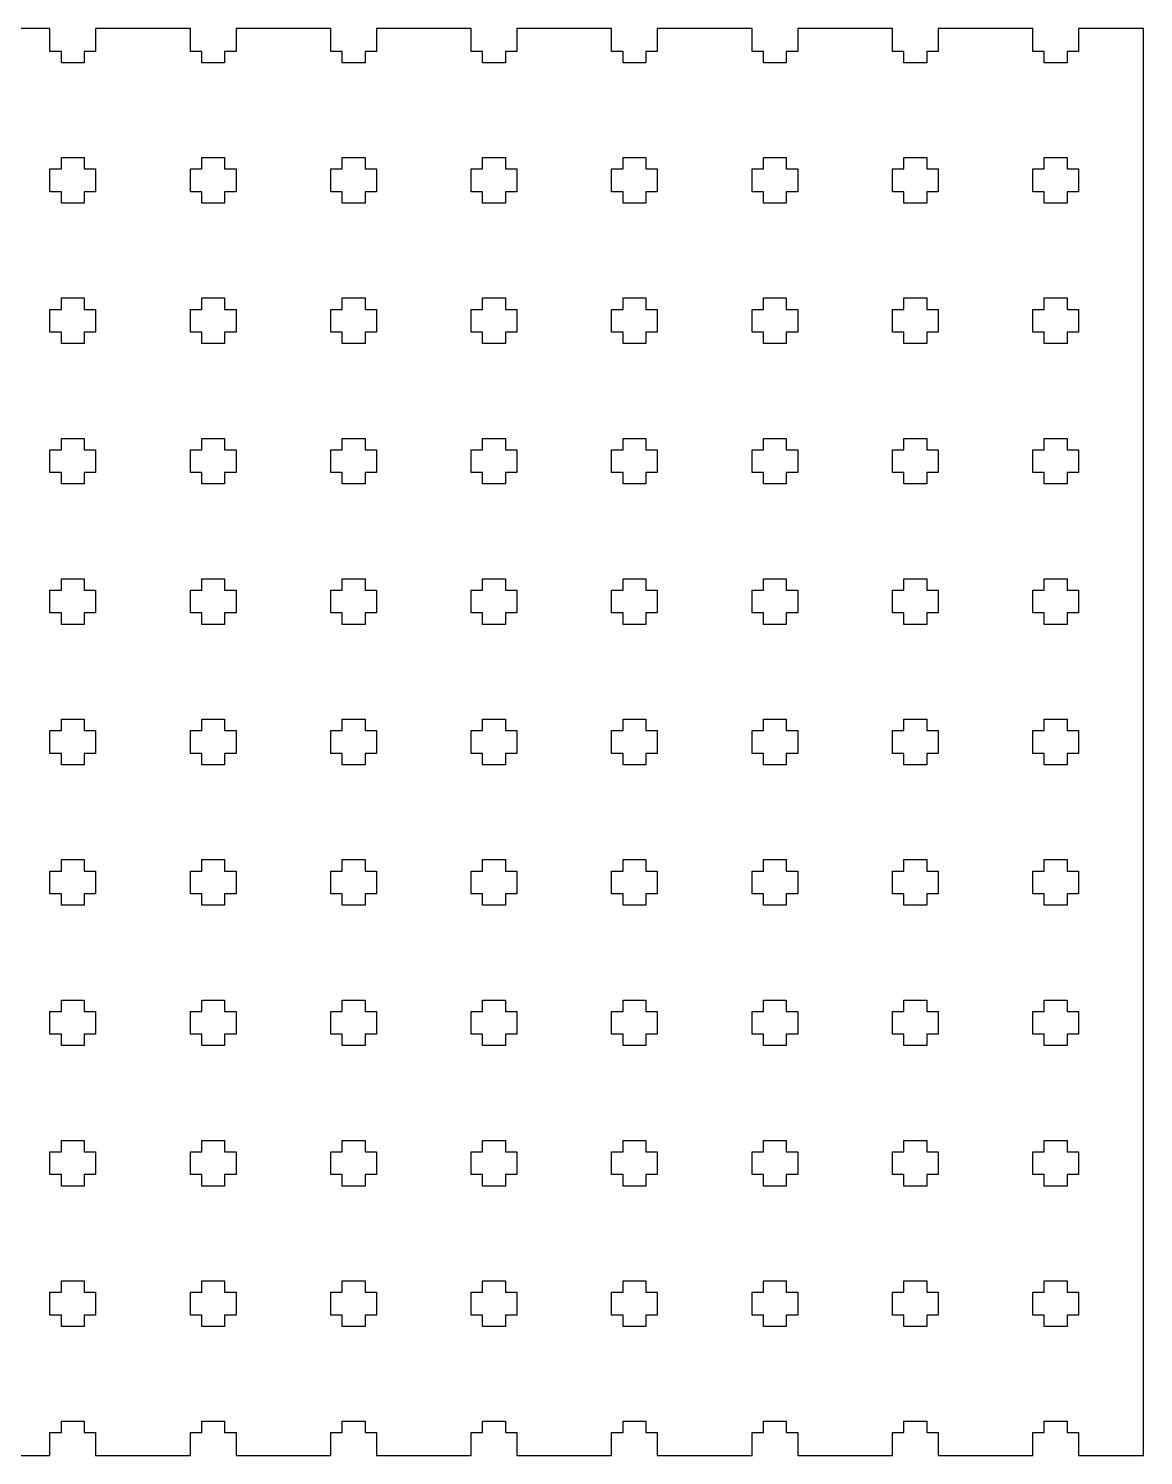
# Model space of a CAD drawing. Header units: millimetres. Extents: x -1220 to 0, y -813 to 0.
# Drawn here: x -635 to 0, y -813 to 0 of the extents above; entities that cross this region are included whole.
import ezdxf

# ---------------------------------------------------------------- set-up
doc = ezdxf.new("R2010")
doc.units = ezdxf.units.MM
doc.layers.get('0').update_dxf_attribs({"linetype": 'CONTINUOUS'})

msp = doc.modelspace()

# ---------------------------------------------------------------- linework, layer by layer
msp.add_lwpolyline([(-677, -813), (-623, -813), (-623, -800), (-616.5, -800), (-616.5, -793.5), (-603.5, -793.5), (-603.5, -800), (-597, -800), (-597, -813), (-543, -813), (-543, -800), (-536.5, -800), (-536.5, -793.5), (-523.5, -793.5), (-523.5, -800), (-517, -800), (-517, -813), (-463, -813), (-463, -800), (-456.5, -800), (-456.5, -793.5), (-443.5, -793.5), (-443.5, -800), (-437, -800), (-437, -813), (-383, -813), (-383, -800), (-376.5, -800), (-376.5, -793.5), (-363.5, -793.5), (-363.5, -800), (-357, -800), (-357, -813), (-303, -813), (-303, -800), (-296.5, -800), (-296.5, -793.5), (-283.5, -793.5), (-283.5, -800), (-277, -800), (-277, -813), (-223, -813), (-223, -800), (-216.5, -800), (-216.5, -793.5), (-203.5, -793.5), (-203.5, -800), (-197, -800), (-197, -813), (-143, -813), (-143, -800), (-136.5, -800), (-136.5, -793.5), (-123.5, -793.5), (-123.5, -800), (-117, -800), (-117, -813), (-63, -813), (-63, -800), (-56.5, -800), (-56.5, -793.5), (-43.5, -793.5), (-43.5, -800), (-37, -800), (-37, -813), (0, -813), (0, 0), (-37, 0), (-37, -13), (-43.5, -13), (-43.5, -19.5), (-56.5, -19.5), (-56.5, -13), (-63, -13), (-63, 0), (-117, 0), (-117, -13), (-123.5, -13), (-123.5, -19.5), (-136.5, -19.5), (-136.5, -13), (-143, -13), (-143, 0), (-197, 0), (-197, -13), (-203.5, -13), (-203.5, -19.5), (-216.5, -19.5), (-216.5, -13), (-223, -13), (-223, 0), (-277, 0), (-277, -13), (-283.5, -13), (-283.5, -19.5), (-296.5, -19.5), (-296.5, -13), (-303, -13), (-303, 0), (-357, 0), (-357, -13), (-363.5, -13), (-363.5, -19.5), (-376.5, -19.5), (-376.5, -13), (-383, -13), (-383, 0), (-437, 0), (-437, -13), (-443.5, -13), (-443.5, -19.5), (-456.5, -19.5), (-456.5, -13), (-463, -13), (-463, 0), (-517, 0), (-517, -13), (-523.5, -13), (-523.5, -19.5), (-536.5, -19.5), (-536.5, -13), (-543, -13), (-543, 0), (-597, 0), (-597, -13), (-603.5, -13), (-603.5, -19.5), (-616.5, -19.5), (-616.5, -13), (-623, -13), (-623, 0), (-677, 0)])
for points in [[(-603.5, -73.5), (-603.5, -80), (-597, -80), (-597, -93), (-603.5, -93), (-603.5, -99.5), (-616.5, -99.5), (-616.5, -93), (-623, -93), (-623, -80), (-616.5, -80), (-616.5, -73.5)], [(-523.5, -73.5), (-523.5, -80), (-517, -80), (-517, -93), (-523.5, -93), (-523.5, -99.5), (-536.5, -99.5), (-536.5, -93), (-543, -93), (-543, -80), (-536.5, -80), (-536.5, -73.5)], [(-443.5, -73.5), (-443.5, -80), (-437, -80), (-437, -93), (-443.5, -93), (-443.5, -99.5), (-456.5, -99.5), (-456.5, -93), (-463, -93), (-463, -80), (-456.5, -80), (-456.5, -73.5)], [(-363.5, -73.5), (-363.5, -80), (-357, -80), (-357, -93), (-363.5, -93), (-363.5, -99.5), (-376.5, -99.5), (-376.5, -93), (-383, -93), (-383, -80), (-376.5, -80), (-376.5, -73.5)], [(-283.5, -73.5), (-283.5, -80), (-277, -80), (-277, -93), (-283.5, -93), (-283.5, -99.5), (-296.5, -99.5), (-296.5, -93), (-303, -93), (-303, -80), (-296.5, -80), (-296.5, -73.5)], [(-203.5, -73.5), (-203.5, -80), (-197, -80), (-197, -93), (-203.5, -93), (-203.5, -99.5), (-216.5, -99.5), (-216.5, -93), (-223, -93), (-223, -80), (-216.5, -80), (-216.5, -73.5)], [(-123.5, -73.5), (-123.5, -80), (-117, -80), (-117, -93), (-123.5, -93), (-123.5, -99.5), (-136.5, -99.5), (-136.5, -93), (-143, -93), (-143, -80), (-136.5, -80), (-136.5, -73.5)], [(-43.5, -73.5), (-43.5, -80), (-37, -80), (-37, -93), (-43.5, -93), (-43.5, -99.5), (-56.5, -99.5), (-56.5, -93), (-63, -93), (-63, -80), (-56.5, -80), (-56.5, -73.5)], [(-603.5, -153.5), (-603.5, -160), (-597, -160), (-597, -173), (-603.5, -173), (-603.5, -179.5), (-616.5, -179.5), (-616.5, -173), (-623, -173), (-623, -160), (-616.5, -160), (-616.5, -153.5)], [(-536.5, -160), (-536.5, -153.5), (-523.5, -153.5), (-523.5, -160), (-517, -160), (-517, -173), (-523.5, -173), (-523.5, -179.5), (-536.5, -179.5), (-536.5, -173), (-543, -173), (-543, -160)], [(-443.5, -153.5), (-443.5, -160), (-437, -160), (-437, -173), (-443.5, -173), (-443.5, -179.5), (-456.5, -179.5), (-456.5, -173), (-463, -173), (-463, -160), (-456.5, -160), (-456.5, -153.5)], [(-376.5, -160), (-376.5, -153.5), (-363.5, -153.5), (-363.5, -160), (-357, -160), (-357, -173), (-363.5, -173), (-363.5, -179.5), (-376.5, -179.5), (-376.5, -173), (-383, -173), (-383, -160)], [(-283.5, -153.5), (-283.5, -160), (-277, -160), (-277, -173), (-283.5, -173), (-283.5, -179.5), (-296.5, -179.5), (-296.5, -173), (-303, -173), (-303, -160), (-296.5, -160), (-296.5, -153.5)], [(-216.5, -160), (-216.5, -153.5), (-203.5, -153.5), (-203.5, -160), (-197, -160), (-197, -173), (-203.5, -173), (-203.5, -179.5), (-216.5, -179.5), (-216.5, -173), (-223, -173), (-223, -160)], [(-123.5, -153.5), (-123.5, -160), (-117, -160), (-117, -173), (-123.5, -173), (-123.5, -179.5), (-136.5, -179.5), (-136.5, -173), (-143, -173), (-143, -160), (-136.5, -160), (-136.5, -153.5)], [(-56.5, -160), (-56.5, -153.5), (-43.5, -153.5), (-43.5, -160), (-37, -160), (-37, -173), (-43.5, -173), (-43.5, -179.5), (-56.5, -179.5), (-56.5, -173), (-63, -173), (-63, -160)], [(-603.5, -233.5), (-603.5, -240), (-597, -240), (-597, -253), (-603.5, -253), (-603.5, -259.5), (-616.5, -259.5), (-616.5, -253), (-623, -253), (-623, -240), (-616.5, -240), (-616.5, -233.5)], [(-523.5, -233.5), (-523.5, -240), (-517, -240), (-517, -253), (-523.5, -253), (-523.5, -259.5), (-536.5, -259.5), (-536.5, -253), (-543, -253), (-543, -240), (-536.5, -240), (-536.5, -233.5)], [(-443.5, -233.5), (-443.5, -240), (-437, -240), (-437, -253), (-443.5, -253), (-443.5, -259.5), (-456.5, -259.5), (-456.5, -253), (-463, -253), (-463, -240), (-456.5, -240), (-456.5, -233.5)], [(-363.5, -233.5), (-363.5, -240), (-357, -240), (-357, -253), (-363.5, -253), (-363.5, -259.5), (-376.5, -259.5), (-376.5, -253), (-383, -253), (-383, -240), (-376.5, -240), (-376.5, -233.5)], [(-283.5, -233.5), (-283.5, -240), (-277, -240), (-277, -253), (-283.5, -253), (-283.5, -259.5), (-296.5, -259.5), (-296.5, -253), (-303, -253), (-303, -240), (-296.5, -240), (-296.5, -233.5)], [(-203.5, -233.5), (-203.5, -240), (-197, -240), (-197, -253), (-203.5, -253), (-203.5, -259.5), (-216.5, -259.5), (-216.5, -253), (-223, -253), (-223, -240), (-216.5, -240), (-216.5, -233.5)], [(-123.5, -233.5), (-123.5, -240), (-117, -240), (-117, -253), (-123.5, -253), (-123.5, -259.5), (-136.5, -259.5), (-136.5, -253), (-143, -253), (-143, -240), (-136.5, -240), (-136.5, -233.5)], [(-43.5, -233.5), (-43.5, -240), (-37, -240), (-37, -253), (-43.5, -253), (-43.5, -259.5), (-56.5, -259.5), (-56.5, -253), (-63, -253), (-63, -240), (-56.5, -240), (-56.5, -233.5)], [(-603.5, -313.5), (-603.5, -320), (-597, -320), (-597, -333), (-603.5, -333), (-603.5, -339.5), (-616.5, -339.5), (-616.5, -333), (-623, -333), (-623, -320), (-616.5, -320), (-616.5, -313.5)], [(-536.5, -320), (-536.5, -313.5), (-523.5, -313.5), (-523.5, -320), (-517, -320), (-517, -333), (-523.5, -333), (-523.5, -339.5), (-536.5, -339.5), (-536.5, -333), (-543, -333), (-543, -320)], [(-443.5, -313.5), (-443.5, -320), (-437, -320), (-437, -333), (-443.5, -333), (-443.5, -339.5), (-456.5, -339.5), (-456.5, -333), (-463, -333), (-463, -320), (-456.5, -320), (-456.5, -313.5)], [(-376.5, -320), (-376.5, -313.5), (-363.5, -313.5), (-363.5, -320), (-357, -320), (-357, -333), (-363.5, -333), (-363.5, -339.5), (-376.5, -339.5), (-376.5, -333), (-383, -333), (-383, -320)], [(-283.5, -313.5), (-283.5, -320), (-277, -320), (-277, -333), (-283.5, -333), (-283.5, -339.5), (-296.5, -339.5), (-296.5, -333), (-303, -333), (-303, -320), (-296.5, -320), (-296.5, -313.5)], [(-216.5, -320), (-216.5, -313.5), (-203.5, -313.5), (-203.5, -320), (-197, -320), (-197, -333), (-203.5, -333), (-203.5, -339.5), (-216.5, -339.5), (-216.5, -333), (-223, -333), (-223, -320)], [(-123.5, -313.5), (-123.5, -320), (-117, -320), (-117, -333), (-123.5, -333), (-123.5, -339.5), (-136.5, -339.5), (-136.5, -333), (-143, -333), (-143, -320), (-136.5, -320), (-136.5, -313.5)], [(-56.5, -320), (-56.5, -313.5), (-43.5, -313.5), (-43.5, -320), (-37, -320), (-37, -333), (-43.5, -333), (-43.5, -339.5), (-56.5, -339.5), (-56.5, -333), (-63, -333), (-63, -320)], [(-603.5, -393.5), (-603.5, -400), (-597, -400), (-597, -413), (-603.5, -413), (-603.5, -419.5), (-616.5, -419.5), (-616.5, -413), (-623, -413), (-623, -400), (-616.5, -400), (-616.5, -393.5)], [(-523.5, -393.5), (-523.5, -400), (-517, -400), (-517, -413), (-523.5, -413), (-523.5, -419.5), (-536.5, -419.5), (-536.5, -413), (-543, -413), (-543, -400), (-536.5, -400), (-536.5, -393.5)], [(-443.5, -393.5), (-443.5, -400), (-437, -400), (-437, -413), (-443.5, -413), (-443.5, -419.5), (-456.5, -419.5), (-456.5, -413), (-463, -413), (-463, -400), (-456.5, -400), (-456.5, -393.5)], [(-363.5, -393.5), (-363.5, -400), (-357, -400), (-357, -413), (-363.5, -413), (-363.5, -419.5), (-376.5, -419.5), (-376.5, -413), (-383, -413), (-383, -400), (-376.5, -400), (-376.5, -393.5)], [(-283.5, -393.5), (-283.5, -400), (-277, -400), (-277, -413), (-283.5, -413), (-283.5, -419.5), (-296.5, -419.5), (-296.5, -413), (-303, -413), (-303, -400), (-296.5, -400), (-296.5, -393.5)], [(-203.5, -393.5), (-203.5, -400), (-197, -400), (-197, -413), (-203.5, -413), (-203.5, -419.5), (-216.5, -419.5), (-216.5, -413), (-223, -413), (-223, -400), (-216.5, -400), (-216.5, -393.5)], [(-123.5, -393.5), (-123.5, -400), (-117, -400), (-117, -413), (-123.5, -413), (-123.5, -419.5), (-136.5, -419.5), (-136.5, -413), (-143, -413), (-143, -400), (-136.5, -400), (-136.5, -393.5)], [(-43.5, -393.5), (-43.5, -400), (-37, -400), (-37, -413), (-43.5, -413), (-43.5, -419.5), (-56.5, -419.5), (-56.5, -413), (-63, -413), (-63, -400), (-56.5, -400), (-56.5, -393.5)], [(-603.5, -473.5), (-603.5, -480), (-597, -480), (-597, -493), (-603.5, -493), (-603.5, -499.5), (-616.5, -499.5), (-616.5, -493), (-623, -493), (-623, -480), (-616.5, -480), (-616.5, -473.5)], [(-536.5, -480), (-536.5, -473.5), (-523.5, -473.5), (-523.5, -480), (-517, -480), (-517, -493), (-523.5, -493), (-523.5, -499.5), (-536.5, -499.5), (-536.5, -493), (-543, -493), (-543, -480)], [(-443.5, -473.5), (-443.5, -480), (-437, -480), (-437, -493), (-443.5, -493), (-443.5, -499.5), (-456.5, -499.5), (-456.5, -493), (-463, -493), (-463, -480), (-456.5, -480), (-456.5, -473.5)], [(-376.5, -480), (-376.5, -473.5), (-363.5, -473.5), (-363.5, -480), (-357, -480), (-357, -493), (-363.5, -493), (-363.5, -499.5), (-376.5, -499.5), (-376.5, -493), (-383, -493), (-383, -480)], [(-283.5, -473.5), (-283.5, -480), (-277, -480), (-277, -493), (-283.5, -493), (-283.5, -499.5), (-296.5, -499.5), (-296.5, -493), (-303, -493), (-303, -480), (-296.5, -480), (-296.5, -473.5)], [(-216.5, -480), (-216.5, -473.5), (-203.5, -473.5), (-203.5, -480), (-197, -480), (-197, -493), (-203.5, -493), (-203.5, -499.5), (-216.5, -499.5), (-216.5, -493), (-223, -493), (-223, -480)], [(-123.5, -473.5), (-123.5, -480), (-117, -480), (-117, -493), (-123.5, -493), (-123.5, -499.5), (-136.5, -499.5), (-136.5, -493), (-143, -493), (-143, -480), (-136.5, -480), (-136.5, -473.5)], [(-56.5, -480), (-56.5, -473.5), (-43.5, -473.5), (-43.5, -480), (-37, -480), (-37, -493), (-43.5, -493), (-43.5, -499.5), (-56.5, -499.5), (-56.5, -493), (-63, -493), (-63, -480)], [(-603.5, -553.5), (-603.5, -560), (-597, -560), (-597, -573), (-603.5, -573), (-603.5, -579.5), (-616.5, -579.5), (-616.5, -573), (-623, -573), (-623, -560), (-616.5, -560), (-616.5, -553.5)], [(-523.5, -553.5), (-523.5, -560), (-517, -560), (-517, -573), (-523.5, -573), (-523.5, -579.5), (-536.5, -579.5), (-536.5, -573), (-543, -573), (-543, -560), (-536.5, -560), (-536.5, -553.5)], [(-443.5, -553.5), (-443.5, -560), (-437, -560), (-437, -573), (-443.5, -573), (-443.5, -579.5), (-456.5, -579.5), (-456.5, -573), (-463, -573), (-463, -560), (-456.5, -560), (-456.5, -553.5)], [(-363.5, -553.5), (-363.5, -560), (-357, -560), (-357, -573), (-363.5, -573), (-363.5, -579.5), (-376.5, -579.5), (-376.5, -573), (-383, -573), (-383, -560), (-376.5, -560), (-376.5, -553.5)], [(-283.5, -553.5), (-283.5, -560), (-277, -560), (-277, -573), (-283.5, -573), (-283.5, -579.5), (-296.5, -579.5), (-296.5, -573), (-303, -573), (-303, -560), (-296.5, -560), (-296.5, -553.5)], [(-203.5, -553.5), (-203.5, -560), (-197, -560), (-197, -573), (-203.5, -573), (-203.5, -579.5), (-216.5, -579.5), (-216.5, -573), (-223, -573), (-223, -560), (-216.5, -560), (-216.5, -553.5)], [(-123.5, -553.5), (-123.5, -560), (-117, -560), (-117, -573), (-123.5, -573), (-123.5, -579.5), (-136.5, -579.5), (-136.5, -573), (-143, -573), (-143, -560), (-136.5, -560), (-136.5, -553.5)], [(-43.5, -553.5), (-43.5, -560), (-37, -560), (-37, -573), (-43.5, -573), (-43.5, -579.5), (-56.5, -579.5), (-56.5, -573), (-63, -573), (-63, -560), (-56.5, -560), (-56.5, -553.5)], [(-603.5, -633.5), (-603.5, -640), (-597, -640), (-597, -653), (-603.5, -653), (-603.5, -659.5), (-616.5, -659.5), (-616.5, -653), (-623, -653), (-623, -640), (-616.5, -640), (-616.5, -633.5)], [(-536.5, -640), (-536.5, -633.5), (-523.5, -633.5), (-523.5, -640), (-517, -640), (-517, -653), (-523.5, -653), (-523.5, -659.5), (-536.5, -659.5), (-536.5, -653), (-543, -653), (-543, -640)], [(-443.5, -633.5), (-443.5, -640), (-437, -640), (-437, -653), (-443.5, -653), (-443.5, -659.5), (-456.5, -659.5), (-456.5, -653), (-463, -653), (-463, -640), (-456.5, -640), (-456.5, -633.5)], [(-376.5, -640), (-376.5, -633.5), (-363.5, -633.5), (-363.5, -640), (-357, -640), (-357, -653), (-363.5, -653), (-363.5, -659.5), (-376.5, -659.5), (-376.5, -653), (-383, -653), (-383, -640)], [(-283.5, -633.5), (-283.5, -640), (-277, -640), (-277, -653), (-283.5, -653), (-283.5, -659.5), (-296.5, -659.5), (-296.5, -653), (-303, -653), (-303, -640), (-296.5, -640), (-296.5, -633.5)], [(-216.5, -640), (-216.5, -633.5), (-203.5, -633.5), (-203.5, -640), (-197, -640), (-197, -653), (-203.5, -653), (-203.5, -659.5), (-216.5, -659.5), (-216.5, -653), (-223, -653), (-223, -640)], [(-123.5, -633.5), (-123.5, -640), (-117, -640), (-117, -653), (-123.5, -653), (-123.5, -659.5), (-136.5, -659.5), (-136.5, -653), (-143, -653), (-143, -640), (-136.5, -640), (-136.5, -633.5)], [(-56.5, -640), (-56.5, -633.5), (-43.5, -633.5), (-43.5, -640), (-37, -640), (-37, -653), (-43.5, -653), (-43.5, -659.5), (-56.5, -659.5), (-56.5, -653), (-63, -653), (-63, -640)], [(-603.5, -713.5), (-603.5, -720), (-597, -720), (-597, -733), (-603.5, -733), (-603.5, -739.5), (-616.5, -739.5), (-616.5, -733), (-623, -733), (-623, -720), (-616.5, -720), (-616.5, -713.5)], [(-523.5, -713.5), (-523.5, -720), (-517, -720), (-517, -733), (-523.5, -733), (-523.5, -739.5), (-536.5, -739.5), (-536.5, -733), (-543, -733), (-543, -720), (-536.5, -720), (-536.5, -713.5)], [(-443.5, -713.5), (-443.5, -720), (-437, -720), (-437, -733), (-443.5, -733), (-443.5, -739.5), (-456.5, -739.5), (-456.5, -733), (-463, -733), (-463, -720), (-456.5, -720), (-456.5, -713.5)], [(-363.5, -713.5), (-363.5, -720), (-357, -720), (-357, -733), (-363.5, -733), (-363.5, -739.5), (-376.5, -739.5), (-376.5, -733), (-383, -733), (-383, -720), (-376.5, -720), (-376.5, -713.5)], [(-283.5, -713.5), (-283.5, -720), (-277, -720), (-277, -733), (-283.5, -733), (-283.5, -739.5), (-296.5, -739.5), (-296.5, -733), (-303, -733), (-303, -720), (-296.5, -720), (-296.5, -713.5)], [(-203.5, -713.5), (-203.5, -720), (-197, -720), (-197, -733), (-203.5, -733), (-203.5, -739.5), (-216.5, -739.5), (-216.5, -733), (-223, -733), (-223, -720), (-216.5, -720), (-216.5, -713.5)], [(-123.5, -713.5), (-123.5, -720), (-117, -720), (-117, -733), (-123.5, -733), (-123.5, -739.5), (-136.5, -739.5), (-136.5, -733), (-143, -733), (-143, -720), (-136.5, -720), (-136.5, -713.5)], [(-43.5, -713.5), (-43.5, -720), (-37, -720), (-37, -733), (-43.5, -733), (-43.5, -739.5), (-56.5, -739.5), (-56.5, -733), (-63, -733), (-63, -720), (-56.5, -720), (-56.5, -713.5)]]:
    msp.add_lwpolyline(points, close=True)

doc.saveas('drawing.dxf')
